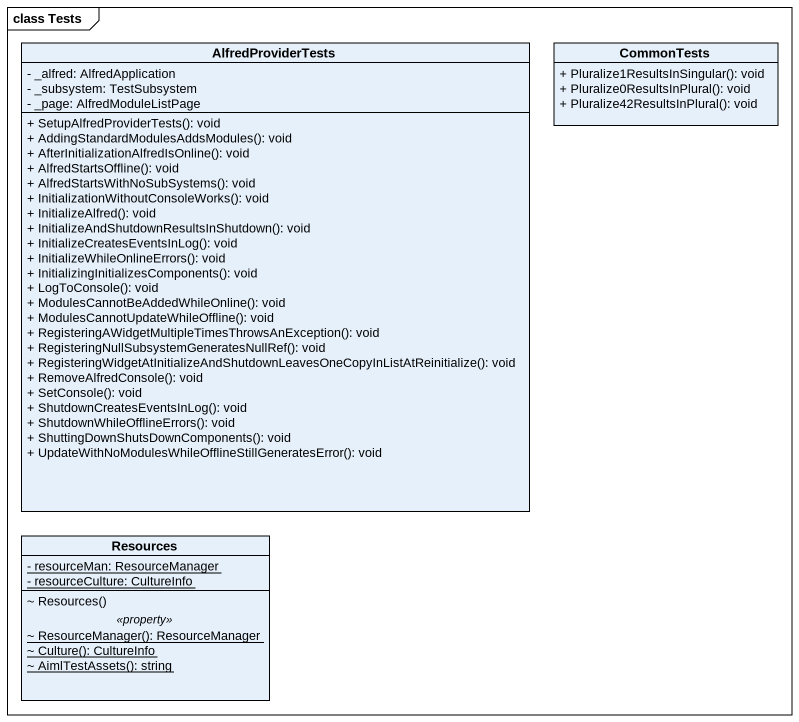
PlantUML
@startuml
mainframe class Tests
hide circle
hide empty members
skinparam classAttributeIconSize 0
class AlfredProviderTests {
  - _alfred: AlfredApplication
  - _subsystem: TestSubsystem
  - _page: AlfredModuleListPage
  + SetupAlfredProviderTests(): void
  + AddingStandardModulesAddsModules(): void
  + AfterInitializationAlfredIsOnline(): void
  + AlfredStartsOffline(): void
  + AlfredStartsWithNoSubSystems(): void
  + InitializationWithoutConsoleWorks(): void
  + InitializeAlfred(): void
  + InitializeAndShutdownResultsInShutdown(): void
  + InitializeCreatesEventsInLog(): void
  + InitializeWhileOnlineErrors(): void
  + InitializingInitializesComponents(): void
  + LogToConsole(): void
  + ModulesCannotBeAddedWhileOnline(): void
  + ModulesCannotUpdateWhileOffline(): void
  + RegisteringAWidgetMultipleTimesThrowsAnException(): void
  + RegisteringNullSubsystemGeneratesNullRef(): void
  + RegisteringWidgetAtInitializeAndShutdownLeavesOneCopyInListAtReinitialize(): void
  + RemoveAlfredConsole(): void
  + SetConsole(): void
  + ShutdownCreatesEventsInLog(): void
  + ShutdownWhileOfflineErrors(): void
  + ShuttingDownShutsDownComponents(): void
  + UpdateWithNoModulesWhileOfflineStillGeneratesError(): void
}
class CommonTests {
  + Pluralize1ResultsInSingular(): void
  + Pluralize0ResultsInPlural(): void
  + Pluralize42ResultsInPlural(): void
}
class Resources {
  {static} - resourceMan: ResourceManager
  {static} - resourceCulture: CultureInfo
  --
  ~ Resources()
  .. <<property>> ..
  {static} ~ ResourceManager(): ResourceManager
  {static} ~ Culture(): CultureInfo
  {static} ~ AimlTestAssets(): string
}
@enduml
